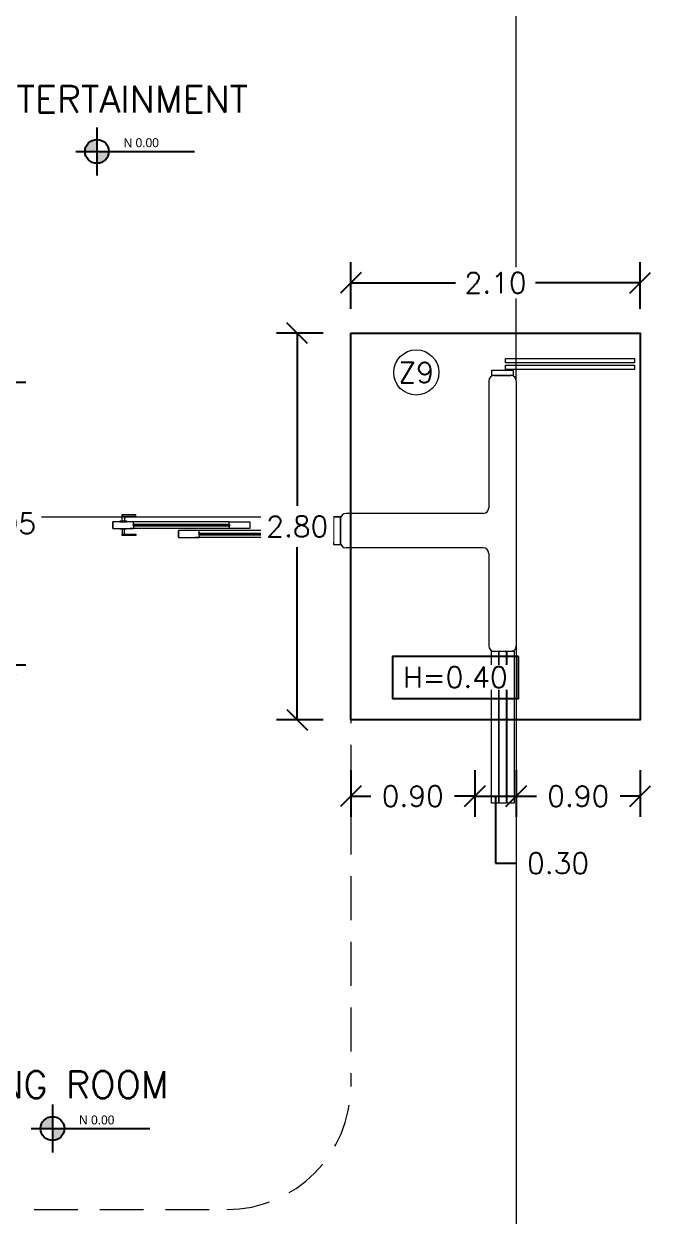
# Model space of a CAD drawing. Header units: metres. Extents: x -25 to 234, y -27 to 52.
# Drawn here: x 113.45 to 118.08, y 38.14 to 46.78 of the extents above; entities that cross this region are included whole.
import ezdxf

# ---------------------------------------------------------------- set-up
doc = ezdxf.new("R2010")
doc.units = ezdxf.units.M
doc.header["$LTSCALE"] = 0.1
doc.header["$MEASUREMENT"] = 0
doc.header["$PDMODE"] = 66
doc.linetypes.add('CONTINUA', pattern=[0])
doc.linetypes.add('HIDDEN2', pattern=[4.7625, 3.175, -1.5875])
for name, color, linetype, lineweight in [('0-S-GRID-IDEN', 1, 'Continuous', 9), ('A-DOOR', 251, 'Continuous', 5), ('A-WALL', 7, 'Continuous', 5), ('baños', 251, 'Continuous', 0), ('piscina', 131, 'Continuous', 0), ('piso', 253, 'Continuous', 0), ('SE-2', 251, 'Continuous', 9)]:
    doc.layers.add(name, color=color, linetype=linetype, lineweight=lineweight)
for name, color, linetype in [('001-DIMTEXTO', 4, 'Continuous'), ('DIMENSIONES', 7, 'Continuous'), ('DIMTEXTO', 4, 'Continuous'), ('TEXTOS', 4, 'Continuous'), ('ZAPATAS', 6, 'Continuous')]:
    doc.layers.add(name, color=color, linetype=linetype)
doc.layers.add('Techos 1', color=7, linetype='HIDDEN2', lineweight=9, true_color=0x42391a)
doc.styles.add('ESC100-2mm', font='arial.ttf', dxfattribs={"height": 0.15})
doc.styles.add('SMPLEX', font='simplex.shx')
doc.styles.get("Standard").update_dxf_attribs({"font": 'arial.ttf'})
doc.dimstyles.new('DIM-75', dxfattribs={"dimscale": 0.75, "dimtxt": 0.2, "dimasz": 0.2, "dimexe": 0.2, "dimexo": 0.2, "dimgap": 0.1, "dimtad": 0, "dimtih": 1, "dimtoh": 1, "dimzin": 0, "dimdsep": 46, "dimtxsty": 'SMPLEX', "dimblk1": 'OBLIQUE', "dimblk2": 'OBLIQUE', "dimsah": 1, "dimcen": 0.2, "dimclrd": 4, "dimclre": 4, "dimclrt": 4, "dimadec": 0, "dimazin": 0, "dimtfac": 1, "dimtmove": 1, "dimatfit": 3, "dimldrblk": 'OPEN30', "dimfxl": 0.25, "dimfxlon": 1, "dimtfill": 1, "dimtolj": 1, "dimtzin": 0, "dimarcsym": 0})

# ---------------------------------------------------------------- blocks, each defined once
blk = doc.blocks.new('A$C19a6c55b')
at = {"layer": 'A-DOOR'}
for points in [[(0, 3.5625), (0.1554, 3.5625), (0.1554, 3.6), (0, 3.6)], [(0.1005, 3.5251), (1.0357, 3.5251), (1.0357, 3.5554), (0.1005, 3.5554)], [(0.1005, 3.4774), (1.0357, 3.4774), (1.0357, 3.5077), (0.1005, 3.5077)], [(0.1005, 0.1226), (1.0357, 0.1226), (1.0357, 0.0923), (0.1005, 0.0923)], [(0, 0.0375), (0.1554, 0.0375), (0.1554, 0), (0, 0)], [(0.1005, 0.0749), (1.0357, 0.0749), (1.0357, 0.0446), (0.1005, 0.0446)]]:
    blk.add_lwpolyline(points, close=True, dxfattribs=at)
blk = doc.blocks.new('PL BASE 1N NASAS 09')
at = {"layer": 'TEXTOS', "transparency": 33554534}
h = blk.add_hatch(color=256, dxfattribs=at)
h.dxf.hatch_style = 1
h.paths.add_polyline_path([(-96.4222, -38.3379, 0.414214), (-96.5087, -38.4244), (-96.4222, -38.4244)])
h.paths.add_polyline_path([(-96.3356, -38.4244), (-96.4222, -38.4244), (-96.4222, -38.511, 0.414214)])
h = blk.add_hatch(color=256, dxfattribs=at)
h.dxf.hatch_style = 1
h.paths.add_polyline_path([(-96.745, -45.4242, 0.414214), (-96.8315, -45.5108), (-96.745, -45.5108)])
h.paths.add_polyline_path([(-96.6584, -45.5108), (-96.745, -45.5108), (-96.745, -45.5973, 0.414214)])
at = {"layer": 'A-DOOR'}
for p, q in [((-96.2386, -41.1051), (-96.2386, -41.0604)), ((-96.2386, -41.1051), (-96.2386, -41.0604)), ((-96.3061, -41.1601), (-96.3061, -41.1101)), ((-96.1561, -41.1101), (-96.3061, -41.1101)), ((-96.3061, -41.1101), (-96.3061, -41.1601)), ((-96.3061, -41.1601), (-96.3061, -41.1101)), ((-96.1561, -41.1101), (-96.3061, -41.1101)), ((-96.3061, -41.1101), (-96.3061, -41.1601)), ((-96.2236, -41.07), (-96.2236, -41.1051)), ((-96.2236, -41.07), (-96.2236, -41.1051)), ((-95.4637, -41.1101), (-96.1822, -41.1101)), ((-95.4637, -41.1101), (-96.1822, -41.1101)), ((-95.4587, -41.1326), (-96.1611, -41.1326)), ((-96.1611, -41.1326), (-96.1611, -41.1376)), ((-95.4587, -41.1326), (-96.1611, -41.1326)), ((-96.1611, -41.1326), (-96.1611, -41.1376)), ((-95.4587, -41.1376), (-96.1611, -41.1376)), ((-95.4587, -41.1376), (-96.1611, -41.1376)), ((-96.1561, -41.1326), (-96.1561, -41.1101)), ((-96.1561, -41.1326), (-96.1561, -41.1101)), ((-96.1511, -41.1279), (-96.1561, -41.1279)), ((-96.1511, -41.1279), (-96.1561, -41.1279)), ((-96.1561, -41.1376), (-96.1561, -41.1601)), ((-96.1561, -41.1376), (-96.1561, -41.1601)), ((-96.1511, -41.1424), (-96.1561, -41.1424)), ((-96.1511, -41.1424), (-96.1561, -41.1424)), ((-96.1511, -41.1279), (-95.4687, -41.1279)), ((-96.1511, -41.1279), (-96.1511, -41.1326)), ((-96.1511, -41.1279), (-95.4687, -41.1279)), ((-96.1511, -41.1279), (-96.1511, -41.1326)), ((-96.1511, -41.1424), (-96.1511, -41.1376)), ((-96.1511, -41.1424), (-96.1511, -41.1376)), ((-95.4687, -41.1424), (-96.1511, -41.1424)), ((-95.4687, -41.1424), (-96.1511, -41.1424)), ((-95.4687, -41.1279), (-95.4637, -41.1279)), ((-95.4687, -41.1279), (-95.4687, -41.1326)), ((-95.4687, -41.1279), (-95.4637, -41.1279)), ((-95.4687, -41.1279), (-95.4687, -41.1326)), ((-95.4687, -41.1424), (-95.4687, -41.1376)), ((-95.4687, -41.1424), (-95.4687, -41.1376)), ((-95.4687, -41.1424), (-95.4637, -41.1424)), ((-95.4687, -41.1424), (-95.4637, -41.1424)), ((-95.4637, -41.1101), (-95.3137, -41.1101)), ((-95.4637, -41.1326), (-95.4637, -41.1101)), ((-95.4637, -41.1101), (-95.3137, -41.1101)), ((-95.4637, -41.1326), (-95.4637, -41.1101)), ((-95.4637, -41.1376), (-95.4637, -41.1601)), ((-95.4637, -41.1376), (-95.4637, -41.1601)), ((-95.4587, -41.1326), (-95.4587, -41.1376)), ((-95.4587, -41.1326), (-95.4587, -41.1376)), ((-95.3137, -41.1101), (-95.3137, -41.1601)), ((-95.3137, -41.1101), (-95.3137, -41.1601)), ((-96.3061, -41.1601), (-96.1561, -41.1601)), ((-96.3061, -41.1601), (-96.1561, -41.1601)), ((-96.2386, -41.1651), (-96.2386, -41.2099)), ((-96.2386, -41.1651), (-96.2386, -41.2099)), ((-96.2236, -41.2002), (-96.2236, -41.1651)), ((-96.2236, -41.2002), (-96.2236, -41.1651)), ((-95.4637, -41.1601), (-96.1822, -41.1601)), ((-95.4637, -41.1601), (-96.1822, -41.1601)), ((-95.8311, -41.2247), (-95.8311, -41.1747)), ((-95.6811, -41.1747), (-95.8311, -41.1747)), ((-95.8311, -41.1747), (-95.8311, -41.2247)), ((-95.8311, -41.2247), (-95.8311, -41.1747)), ((-95.6811, -41.1747), (-95.8311, -41.1747)), ((-95.8311, -41.1747), (-95.8311, -41.2247)), ((-95.8311, -41.2247), (-95.6811, -41.2247)), ((-95.8311, -41.2247), (-95.6811, -41.2247)), ((-94.8561, -41.1747), (-95.7072, -41.1747)), ((-94.8561, -41.1747), (-95.7072, -41.1747)), ((-94.8561, -41.2247), (-95.7072, -41.2247)), ((-94.8561, -41.2247), (-95.7072, -41.2247)), ((-94.8511, -41.1972), (-95.6861, -41.1972)), ((-95.6861, -41.1972), (-95.6861, -41.2022)), ((-94.8511, -41.1972), (-95.6861, -41.1972)), ((-95.6861, -41.1972), (-95.6861, -41.2022)), ((-94.8511, -41.2022), (-95.6861, -41.2022)), ((-94.8511, -41.2022), (-95.6861, -41.2022)), ((-95.6811, -41.1972), (-95.6811, -41.1747)), ((-95.6811, -41.1972), (-95.6811, -41.1747)), ((-95.6761, -41.1925), (-95.6811, -41.1925)), ((-95.6761, -41.1925), (-95.6811, -41.1925)), ((-95.6811, -41.2022), (-95.6811, -41.2247)), ((-95.6811, -41.2022), (-95.6811, -41.2247)), ((-95.6761, -41.207), (-95.6811, -41.207)), ((-95.6761, -41.207), (-95.6811, -41.207)), ((-95.6761, -41.1925), (-94.8611, -41.1925)), ((-95.6761, -41.1925), (-95.6761, -41.1972)), ((-95.6761, -41.1925), (-94.8611, -41.1925)), ((-95.6761, -41.1925), (-95.6761, -41.1972)), ((-95.6761, -41.207), (-95.6761, -41.2022)), ((-95.6761, -41.207), (-95.6761, -41.2022)), ((-94.8611, -41.207), (-95.6761, -41.207)), ((-94.8611, -41.207), (-95.6761, -41.207)), ((-95.3137, -41.1601), (-95.4637, -41.1601)), ((-95.3137, -41.1601), (-95.4637, -41.1601)), ((-94.8611, -41.1925), (-94.8561, -41.1925)), ((-94.8611, -41.1925), (-94.8611, -41.1972)), ((-94.8611, -41.1925), (-94.8561, -41.1925)), ((-94.8611, -41.1925), (-94.8611, -41.1972)), ((-94.8611, -41.207), (-94.8611, -41.2022)), ((-94.8611, -41.207), (-94.8611, -41.2022)), ((-94.8611, -41.207), (-94.8561, -41.207)), ((-94.8611, -41.207), (-94.8561, -41.207)), ((-94.8561, -41.1747), (-94.7061, -41.1747)), ((-94.8561, -41.1972), (-94.8561, -41.1747)), ((-94.8561, -41.1747), (-94.7061, -41.1747)), ((-94.8561, -41.1972), (-94.8561, -41.1747)), ((-94.8561, -41.2022), (-94.8561, -41.2247)), ((-94.8561, -41.2022), (-94.8561, -41.2247)), ((-94.7061, -41.2247), (-94.8561, -41.2247)), ((-94.7061, -41.2247), (-94.8561, -41.2247)), ((-94.8511, -41.1972), (-94.8511, -41.2022)), ((-94.8511, -41.1972), (-94.8511, -41.2022)), ((-94.7061, -41.1747), (-94.7061, -41.2247)), ((-94.7061, -41.1747), (-94.7061, -41.2247))]:
    blk.add_line(p, q, dxfattribs=at)
at = {"layer": 'A-DOOR', "color": 7}
for points in [[(-96.2386, -41.0604), (-96.2386, -41.07), (-96.1413, -41.07), (-96.1413, -41.0604)], [(-96.2386, -41.0604), (-96.2386, -41.07), (-96.1413, -41.07), (-96.1413, -41.0604)], [(-96.2558, -41.1101), (-96.2063, -41.1101), (-96.2063, -41.1051), (-96.2558, -41.1051)], [(-96.2558, -41.1101), (-96.2063, -41.1101), (-96.2063, -41.1051), (-96.2558, -41.1051)], [(-96.2558, -41.1601), (-96.2063, -41.1601), (-96.2063, -41.1651), (-96.2558, -41.1651)], [(-96.2558, -41.1601), (-96.2063, -41.1601), (-96.2063, -41.1651), (-96.2558, -41.1651)], [(-96.2386, -41.2099), (-96.2386, -41.2002), (-96.1413, -41.2002), (-96.1413, -41.2099)], [(-96.2386, -41.2099), (-96.2386, -41.2002), (-96.1413, -41.2002), (-96.1413, -41.2099)]]:
    blk.add_lwpolyline(points, close=True, dxfattribs=at)
at = {"layer": 'A-DOOR'}
for points in [[(-94.7061, -41.2747), (-94.6561, -41.2747), (-94.6561, -41.0747), (-94.7061, -41.0747)], [(-94.7061, -41.2747), (-94.6561, -41.2747), (-94.6561, -41.0747), (-94.7061, -41.0747)], [(-93.5608, -42.0497), (-93.5108, -42.0497), (-93.5108, -43.1497), (-93.5608, -43.1497)], [(-93.5058, -42.0497), (-93.4558, -42.0497), (-93.4558, -43.1497), (-93.5058, -43.1497)], [(-93.4477, -42.0497), (-93.3977, -42.0497), (-93.3977, -43.1497), (-93.4477, -43.1497)]]:
    blk.add_lwpolyline(points, close=True, dxfattribs=at)
at = {"layer": 'A-WALL'}
for p, q in [((-93.5811, -40.0897), (-93.5811, -41.0097)), ((-93.5411, -40.0497), (-93.4211, -40.0497)), ((-93.3811, -40.0897), (-93.3811, -41.2997)), ((-93.6211, -41.0497), (-94.6161, -41.0497)), ((-94.6561, -41.0897), (-94.6561, -41.2597)), ((-94.6561, -41.1197), (-94.6561, -41.2297)), ((-93.6211, -41.2997), (-94.6161, -41.2997)), ((-93.3811, -41.2997), (-93.3811, -42.0097)), ((-93.5811, -41.3397), (-93.5811, -42.0097)), ((-93.5411, -42.0497), (-93.4211, -42.0497))]:
    blk.add_line(p, q, dxfattribs=at)
at = {"layer": 'A-WALL', "transparency": 33554684}
blk.add_line((-93.5111, -42.0497), (-93.4511, -42.0497), dxfattribs=at)
at = {"layer": 'A-WALL'}
for centre, start, end in [((-93.5411, -40.0897), 90, 180), ((-93.4211, -40.0897), 0, 90), ((-94.6161, -41.0897), 90, 180), ((-93.6211, -41.0097), 270, 360), ((-94.6161, -41.2597), 180, 270), ((-93.6211, -41.3397), 0, 90), ((-93.5411, -42.0097), 180, 270), ((-93.4211, -42.0097), 270, 0)]:
    blk.add_arc(centre, 0.04, start, end, dxfattribs=at)
at = {"layer": 'piscina', "const_width": 0.004}
for points in [[(-95.4587, -41.1351), (-96.1611, -41.1351)], [(-95.4587, -41.1351), (-96.1611, -41.1351)], [(-94.8511, -41.1997), (-95.6861, -41.1997)], [(-94.8511, -41.1997), (-95.6861, -41.1997)]]:
    blk.add_lwpolyline(points, dxfattribs=at)
at = {"layer": 'piso', "transparency": 33554687}
blk.add_line((-93.3811, -40.0897), (-93.3811, -36.4097), dxfattribs=at)
at = {"layer": 'piso'}
for p, q in [((-98.6561, -41.0747), (-94.6561, -41.0747)), ((-98.6561, -41.0747), (-94.6561, -41.0747)), ((-93.3811, -42.0097), (-93.3811, -48.4897))]:
    blk.add_line(p, q, dxfattribs=at)
at = {"layer": 'Techos 1'}
for p, q in [((-94.5811, -41.2997), (-94.5811, -45.2056)), ((-97.8311, -46.0977), (-95.4811, -46.0977))]:
    blk.add_line(p, q, dxfattribs=at)
blk.add_arc((-95.4811, -45.1977), 0.9, 270, 0, dxfattribs=at)
at = {"layer": 'TEXTOS'}
for p, q in [((-96.4222, -38.2505), (-96.4222, -38.5984)), ((-96.576, -38.4244), (-95.7151, -38.4244)), ((-96.745, -45.3368), (-96.745, -45.6847)), ((-96.8988, -45.5108), (-96.0379, -45.5108))]:
    blk.add_line(p, q, dxfattribs=at)
for centre in [(-96.4222, -38.4244), (-96.745, -45.5108)]:
    blk.add_circle(centre, 0.0865, dxfattribs=at)
at = {"layer": 'SE-2', "xscale": -1, "rotation": 180}
blk.add_blockref('A$C19a6c55b', (-93.5588, -36.4497), dxfattribs=at)
at = {"layer": 'TEXTOS', "char_height": 0.195, "width": 3.404877, "attachment_point": 7}
for s, insert in [('{\\Fromans|c0; ENTERTAINMENT}', (-97.482, -38.1433)), ('{\\Fromans|c0; LIVING ROOM}', (-97.6997, -45.2888))]:
    blk.add_mtext(s, dxfattribs=dict(at, insert=insert))
at = {"layer": 'TEXTOS', "char_height": 0.065, "attachment_point": 1, "style": 'ESC100-2mm'}
for insert in [(-96.2292, -38.3291), (-96.552, -45.4154)]:
    blk.add_mtext_dynamic_manual_height_columns('{\\Ftxt|c0;N 0.00}', width=2.216942, gutter_width=0.5, heights=[0], dxfattribs=dict(at, insert=insert))
blk = doc.blocks.new('_Oblique')
at = {"color": 0, "linetype": 'ByBlock', "lineweight": -2}
blk.add_line((-0.5, -0.5), (0.5, 0.5), dxfattribs=at)
blk = doc.blocks.new('*D1006')
at = {"layer": 'Defpoints', "color": 0, "linetype": 'CONTINUA', "transparency": 16777216}
for p in [(121.9991, -7.4009), (123.3355, -7.4009), (121.9991, -8.4054)]:
    blk.add_point(p, dxfattribs=at)
at = {"layer": 'DIMENSIONES', "color": 4, "linetype": 'CONTINUA', "lineweight": -2, "transparency": 16777216}
for p, q in [((123.148, -7.4009), (123.4855, -7.4009)), ((123.3355, -7.4009), (123.3355, -7.7531)), ((123.3355, -8.4054), (123.3355, -8.0531)), ((123.148, -8.4054), (123.4855, -8.4054))]:
    blk.add_line(p, q, dxfattribs=at)
at = {"layer": 'DIMENSIONES', "color": 4, "linetype": 'CONTINUA', "lineweight": -2, "transparency": 16777216, "xscale": 0.15, "yscale": 0.15, "zscale": 0.15}
for p, rotation in [((123.3355, -7.4009), 90), ((123.3355, -8.4054), 270)]:
    blk.add_blockref('_Oblique', p, dxfattribs=dict(at, rotation=rotation))
at = {"layer": 'DIMENSIONES', "color": 4, "linetype": 'CONTINUA', "transparency": 16777216, "insert": (123.3355, -7.9031), "char_height": 0.15, "attachment_point": 5, "style": 'SMPLEX', "bg_fill": 3, "box_fill_scale": 1.25, "bg_fill_color": 256, "bg_fill_true_color": 13158600, "bg_fill_transparency": 0}
blk.add_mtext('\\A1;1.00', dxfattribs=at)
blk = doc.blocks.new('_Open30')
at = {"layer": 'DIMTEXTO', "color": 0, "lineweight": -2}
for p, q in [((-1, 0.268), (0, 0)), ((0, 0), (-1, -0.268)), ((0, 0), (-1, 0))]:
    blk.add_line(p, q, dxfattribs=at)
blk = doc.blocks.new('*D1051')
at = {"layer": 'Defpoints', "color": 0, "linetype": 'CONTINUA', "transparency": 16777216}
for p in [(117.5991, -6.8559), (118.292, -6.8559), (117.5991, -8.9059)]:
    blk.add_point(p, dxfattribs=at)
at = {"layer": 'DIMENSIONES', "color": 4, "linetype": 'CONTINUA', "lineweight": -2, "transparency": 16777216}
for p, q in [((118.1045, -6.8559), (118.442, -6.8559)), ((118.292, -6.8559), (118.292, -7.7309)), ((118.292, -8.9059), (118.292, -8.0309)), ((118.1045, -8.9059), (118.442, -8.9059))]:
    blk.add_line(p, q, dxfattribs=at)
at = {"layer": 'DIMENSIONES', "color": 4, "linetype": 'CONTINUA', "lineweight": -2, "transparency": 16777216, "xscale": 0.15, "yscale": 0.15, "zscale": 0.15}
for p, rotation in [((118.292, -6.8559), 90), ((118.292, -8.9059), 270)]:
    blk.add_blockref('_Oblique', p, dxfattribs=dict(at, rotation=rotation))
at = {"layer": 'DIMENSIONES', "color": 4, "linetype": 'CONTINUA', "transparency": 16777216, "insert": (118.292, -7.8809), "char_height": 0.15, "attachment_point": 5, "style": 'SMPLEX', "bg_fill": 3, "box_fill_scale": 1.25, "bg_fill_color": 256, "bg_fill_true_color": 13158600, "bg_fill_transparency": 0}
blk.add_mtext('\\A1;2.05', dxfattribs=at)
blk = doc.blocks.new('*D1052')
at = {"layer": 'Defpoints', "color": 0, "linetype": 'CONTINUA', "transparency": 16777216}
for p in [(122.8991, -6.1365), (120.7991, -6.5009), (122.8991, -6.5009)]:
    blk.add_point(p, dxfattribs=at)
at = {"layer": 'DIMENSIONES', "color": 4, "linetype": 'CONTINUA', "lineweight": -2, "transparency": 16777216}
for p, q in [((120.7991, -6.324), (120.7991, -5.9865)), ((122.8991, -6.324), (122.8991, -5.9865)), ((120.7991, -6.1365), (121.5598, -6.1365)), ((122.8991, -6.1365), (122.1384, -6.1365))]:
    blk.add_line(p, q, dxfattribs=at)
at = {"layer": 'DIMENSIONES', "color": 4, "linetype": 'CONTINUA', "lineweight": -2, "transparency": 16777216, "xscale": 0.15, "yscale": 0.15, "zscale": 0.15, "rotation": 180}
blk.add_blockref('_Oblique', (120.7991, -6.1365), dxfattribs=at)
at = {"layer": 'DIMENSIONES', "color": 4, "linetype": 'CONTINUA', "lineweight": -2, "transparency": 16777216, "xscale": 0.15, "yscale": 0.15, "zscale": 0.15}
blk.add_blockref('_Oblique', (122.8991, -6.1365), dxfattribs=at)
at = {"layer": 'DIMENSIONES', "color": 4, "linetype": 'CONTINUA', "transparency": 16777216, "insert": (121.8491, -6.1365), "char_height": 0.15, "attachment_point": 5, "style": 'SMPLEX', "bg_fill": 3, "box_fill_scale": 1.25, "bg_fill_color": 256, "bg_fill_true_color": 13158600, "bg_fill_transparency": 0}
blk.add_mtext('\\A1;2.10', dxfattribs=at)
blk = doc.blocks.new('*D1053')
at = {"layer": 'Defpoints', "color": 0, "linetype": 'CONTINUA', "transparency": 16777216}
for p in [(120.7991, -6.5009), (120.4113, -9.3054), (120.7991, -9.3054)]:
    blk.add_point(p, dxfattribs=at)
at = {"layer": 'DIMENSIONES', "color": 4, "linetype": 'CONTINUA', "lineweight": -2, "transparency": 16777216}
for p, q in [((120.5988, -6.5009), (120.2613, -6.5009)), ((120.4113, -6.5009), (120.4113, -7.7531)), ((120.4113, -9.3054), (120.4113, -8.0531)), ((120.5988, -9.3054), (120.2613, -9.3054))]:
    blk.add_line(p, q, dxfattribs=at)
at = {"layer": 'DIMENSIONES', "color": 4, "linetype": 'CONTINUA', "lineweight": -2, "transparency": 16777216, "xscale": 0.15, "yscale": 0.15, "zscale": 0.15}
for p, rotation in [((120.4113, -6.5009), 90), ((120.4113, -9.3054), 270)]:
    blk.add_blockref('_Oblique', p, dxfattribs=dict(at, rotation=rotation))
at = {"layer": 'DIMENSIONES', "color": 4, "linetype": 'CONTINUA', "transparency": 16777216, "insert": (120.4113, -7.9031), "char_height": 0.15, "attachment_point": 5, "style": 'SMPLEX', "bg_fill": 3, "box_fill_scale": 1.25, "bg_fill_color": 256, "bg_fill_true_color": 13158600, "bg_fill_transparency": 0}
blk.add_mtext('\\A1;2.80', dxfattribs=at)
blk = doc.blocks.new('*D1196')
at = {"layer": 'Defpoints', "color": 0, "linetype": 'CONTINUA', "transparency": 16777216}
for p in [(121.6991, -8.4054), (121.9991, -8.4054), (121.9991, -9.8576)]:
    blk.add_point(p, dxfattribs=at)
at = {"layer": 'DIMENSIONES', "color": 4, "linetype": 'CONTINUA', "lineweight": -2, "transparency": 16777216}
for p, q in [((121.6991, -9.6701), (121.6991, -10.0076)), ((121.9991, -9.6701), (121.9991, -10.0076)), ((121.6991, -9.8576), (121.9991, -9.8576)), ((121.8491, -9.8576), (121.8491, -10.3451)), ((121.8491, -10.3451), (121.9991, -10.3451))]:
    blk.add_line(p, q, dxfattribs=at)
at = {"layer": 'DIMENSIONES', "color": 4, "linetype": 'CONTINUA', "lineweight": -2, "transparency": 16777216, "xscale": 0.15, "yscale": 0.15, "zscale": 0.15, "rotation": 180}
blk.add_blockref('_Oblique', (121.6991, -9.8576), dxfattribs=at)
at = {"layer": 'DIMENSIONES', "color": 4, "linetype": 'CONTINUA', "lineweight": -2, "transparency": 16777216, "xscale": 0.15, "yscale": 0.15, "zscale": 0.15}
blk.add_blockref('_Oblique', (121.9991, -9.8576), dxfattribs=at)
at = {"layer": 'DIMENSIONES', "color": 4, "linetype": 'CONTINUA', "transparency": 16777216, "insert": (122.3027, -10.3451), "char_height": 0.15, "attachment_point": 5, "style": 'SMPLEX', "bg_fill": 3, "box_fill_scale": 1.25, "bg_fill_color": 256, "bg_fill_true_color": 13158600, "bg_fill_transparency": 0}
blk.add_mtext('\\A1;0.30', dxfattribs=at)
blk = doc.blocks.new('*D1197')
at = {"layer": 'Defpoints', "color": 0, "linetype": 'CONTINUA', "transparency": 16777216}
for p in [(121.9991, -8.4054), (122.8991, -8.444), (122.8991, -9.8576)]:
    blk.add_point(p, dxfattribs=at)
at = {"layer": 'DIMENSIONES', "color": 4, "linetype": 'CONTINUA', "lineweight": -2, "transparency": 16777216}
for p, q in [((121.9991, -9.6701), (121.9991, -10.0076)), ((122.8991, -9.6701), (122.8991, -10.0076)), ((121.9991, -9.8576), (122.1455, -9.8576)), ((122.8991, -9.8576), (122.7527, -9.8576))]:
    blk.add_line(p, q, dxfattribs=at)
at = {"layer": 'DIMENSIONES', "color": 4, "linetype": 'CONTINUA', "lineweight": -2, "transparency": 16777216, "xscale": 0.15, "yscale": 0.15, "zscale": 0.15, "rotation": 180}
blk.add_blockref('_Oblique', (121.9991, -9.8576), dxfattribs=at)
at = {"layer": 'DIMENSIONES', "color": 4, "linetype": 'CONTINUA', "lineweight": -2, "transparency": 16777216, "xscale": 0.15, "yscale": 0.15, "zscale": 0.15}
blk.add_blockref('_Oblique', (122.8991, -9.8576), dxfattribs=at)
at = {"layer": 'DIMENSIONES', "color": 4, "linetype": 'CONTINUA', "transparency": 16777216, "insert": (122.4491, -9.8576), "char_height": 0.15, "attachment_point": 5, "style": 'SMPLEX', "bg_fill": 3, "box_fill_scale": 1.25, "bg_fill_color": 256, "bg_fill_true_color": 13158600, "bg_fill_transparency": 0}
blk.add_mtext('\\A1;0.90', dxfattribs=at)
blk = doc.blocks.new('*D1198')
at = {"layer": 'Defpoints', "color": 0, "linetype": 'CONTINUA', "transparency": 16777216}
for p in [(120.7991, -8.444), (121.6991, -8.4054), (120.7991, -9.8576)]:
    blk.add_point(p, dxfattribs=at)
at = {"layer": 'DIMENSIONES', "color": 4, "linetype": 'CONTINUA', "lineweight": -2, "transparency": 16777216}
for p, q in [((120.7991, -9.6701), (120.7991, -10.0076)), ((121.6991, -9.6701), (121.6991, -10.0076)), ((120.7991, -9.8576), (120.9455, -9.8576)), ((121.6991, -9.8576), (121.5527, -9.8576))]:
    blk.add_line(p, q, dxfattribs=at)
at = {"layer": 'DIMENSIONES', "color": 4, "linetype": 'CONTINUA', "lineweight": -2, "transparency": 16777216, "xscale": 0.15, "yscale": 0.15, "zscale": 0.15, "rotation": 180}
blk.add_blockref('_Oblique', (120.7991, -9.8576), dxfattribs=at)
at = {"layer": 'DIMENSIONES', "color": 4, "linetype": 'CONTINUA', "lineweight": -2, "transparency": 16777216, "xscale": 0.15, "yscale": 0.15, "zscale": 0.15}
blk.add_blockref('_Oblique', (121.6991, -9.8576), dxfattribs=at)
at = {"layer": 'DIMENSIONES', "color": 4, "linetype": 'CONTINUA', "transparency": 16777216, "insert": (121.2491, -9.8576), "char_height": 0.15, "attachment_point": 5, "style": 'SMPLEX', "bg_fill": 3, "box_fill_scale": 1.25, "bg_fill_color": 256, "bg_fill_true_color": 13158600, "bg_fill_transparency": 0}
blk.add_mtext('\\A1;0.90', dxfattribs=at)
blk = doc.blocks.new('*D1229')
at = {"layer": 'Defpoints', "color": 0, "linetype": 'CONTINUA', "transparency": 16777216}
for p in [(121.7512, -6.5009), (123.3355, -6.5009), (121.9991, -7.4009)]:
    blk.add_point(p, dxfattribs=at)
at = {"layer": 'DIMTEXTO', "color": 4, "linetype": 'CONTINUA', "lineweight": -2, "transparency": 16777216}
for p, q in [((123.148, -6.5009), (123.4855, -6.5009)), ((123.3355, -6.5009), (123.3355, -6.8009)), ((123.3355, -7.4009), (123.3355, -7.1009)), ((123.148, -7.4009), (123.4855, -7.4009))]:
    blk.add_line(p, q, dxfattribs=at)
at = {"layer": 'DIMTEXTO', "color": 4, "linetype": 'CONTINUA', "lineweight": -2, "transparency": 16777216, "xscale": 0.15, "yscale": 0.15, "zscale": 0.15}
for p, rotation in [((123.3355, -6.5009), 90), ((123.3355, -7.4009), 270)]:
    blk.add_blockref('_Oblique', p, dxfattribs=dict(at, rotation=rotation))
at = {"layer": 'DIMTEXTO', "color": 4, "linetype": 'CONTINUA', "transparency": 16777216, "insert": (123.3355, -6.9509), "char_height": 0.15, "attachment_point": 5, "style": 'SMPLEX', "bg_fill": 3, "box_fill_scale": 1.25, "bg_fill_color": 256, "bg_fill_true_color": 13158600, "bg_fill_transparency": 0}
blk.add_mtext('\\A1;0.90', dxfattribs=at)
blk = doc.blocks.new('*D1233')
at = {"layer": 'Defpoints', "color": 0, "linetype": 'CONTINUA', "transparency": 16777216}
for p in [(121.8491, -8.4054), (121.8491, -9.3054), (123.3355, -9.3054)]:
    blk.add_point(p, dxfattribs=at)
at = {"layer": 'DIMTEXTO', "color": 4, "linetype": 'CONTINUA', "lineweight": -2, "transparency": 16777216}
for p, q in [((123.148, -8.4054), (123.4855, -8.4054)), ((123.3355, -8.4054), (123.3355, -8.7054)), ((123.3355, -9.3054), (123.3355, -9.0054)), ((123.148, -9.3054), (123.4855, -9.3054))]:
    blk.add_line(p, q, dxfattribs=at)
at = {"layer": 'DIMTEXTO', "color": 4, "linetype": 'CONTINUA', "lineweight": -2, "transparency": 16777216, "xscale": 0.15, "yscale": 0.15, "zscale": 0.15}
for p, rotation in [((123.3355, -8.4054), 90), ((123.3355, -9.3054), 270)]:
    blk.add_blockref('_Oblique', p, dxfattribs=dict(at, rotation=rotation))
at = {"layer": 'DIMTEXTO', "color": 4, "linetype": 'CONTINUA', "transparency": 16777216, "insert": (123.3355, -8.8554), "char_height": 0.15, "attachment_point": 5, "style": 'SMPLEX', "bg_fill": 3, "box_fill_scale": 1.25, "bg_fill_color": 256, "bg_fill_true_color": 13158600, "bg_fill_transparency": 0}
blk.add_mtext('\\A1;0.90', dxfattribs=at)
blk = doc.blocks.new('A$Cac76d8b6')
at = {"layer": 'DIMTEXTO', "color": 4}
blk.add_lwpolyline([(32.5499, 18.0929), (31.6375, 18.0929), (31.6375, 17.7873), (32.5499, 17.7873)], close=True, dxfattribs=at)
at = {"layer": 'DIMENSIONES', "linetype": 'CONTINUA'}
for base, p1, p2, picture, middle in [((28.8269, 20.0822), (28.134, 18.0322), (28.134, 20.0822), '*D1051', (28.8269, 19.0572)), ((33.8704, 19.5372), (32.534, 18.5326), (32.534, 19.5372), '*D1006', (33.8704, 19.0349))]:
    dim = blk.add_linear_dim(base=base, p1=p1, p2=p2, angle=90, dimstyle='DIM-75', dxfattribs=at)
    dim.commit()
    dim.dimension.update_dxf_attribs({"geometry": picture, "text_midpoint": middle, "insert": (-89.4651, 26.938)})
at = {"layer": 'ZAPATAS', "lineweight": 25}
blk.add_lwpolyline([(31.334, 20.4372), (33.434, 20.4372), (33.434, 17.6326), (31.334, 17.6326)], close=True, dxfattribs=at)
at = {"layer": 'DIMTEXTO', "color": 4, "char_height": 0.15, "attachment_point": 5, "rotation": 0, "style": 'SMPLEX', "bg_fill": 3, "box_fill_scale": 1.1, "bg_fill_color": 256, "bg_fill_true_color": 13158600, "bg_fill_transparency": 0}
for s, insert in [('\\A1;Z9', (31.8095, 20.1521)), ('\\A1;H=0.40', (32.093, 17.9419))]:
    blk.add_mtext(s, dxfattribs=dict(at, insert=insert))
at = {"layer": 'DIMENSIONES', "linetype": 'CONTINUA'}
dim = blk.add_linear_dim(base=(33.434, 20.8015), p1=(31.334, 20.4372), p2=(33.434, 20.4372), dimstyle='DIM-75', dxfattribs=at)
dim.commit()
dim.dimension.update_dxf_attribs({"geometry": '*D1052', "text_midpoint": (32.384, 20.8015), "insert": (-89.4651, 26.938)})
at = {"layer": '0-S-GRID-IDEN'}
blk.add_circle((31.8095, 20.1521), 0.164, dxfattribs=at)
at = {"layer": 'DIMENSIONES', "linetype": 'CONTINUA'}
dim = blk.add_linear_dim(base=(30.9462, 17.6326), p1=(31.334, 20.4372), p2=(31.334, 17.6326), angle=90, dimstyle='DIM-75', dxfattribs=at)
dim.commit()
dim.dimension.update_dxf_attribs({"geometry": '*D1053', "text_midpoint": (30.9462, 19.0349), "insert": (-89.4651, 26.938)})
dim = blk.add_linear_dim(base=(32.534, 17.0804), p1=(32.234, 18.5326), p2=(32.534, 18.5326), dimstyle='DIM-75', dxfattribs=at)
dim.commit()
dim.dimension.update_dxf_attribs({"geometry": '*D1196', "text_midpoint": (32.609, 16.5929), "insert": (-89.4651, 26.938)})
at = {"layer": 'DIMTEXTO', "linetype": 'CONTINUA'}
dim = blk.add_linear_dim(base=(33.8704, 20.4372), p1=(32.534, 19.5372), p2=(32.2861, 20.4372), angle=90, dimstyle='DIM-75', dxfattribs=at)
dim.commit()
dim.dimension.update_dxf_attribs({"geometry": '*D1229', "text_midpoint": (33.8704, 19.9872), "insert": (-89.4651, 26.938)})
at = {"layer": 'DIMENSIONES', "linetype": 'CONTINUA'}
for base, p1, p2, picture, middle in [((31.334, 17.0804), (32.234, 18.5326), (31.334, 18.4941), '*D1198', (31.784, 17.0804)), ((33.434, 17.0804), (32.534, 18.5326), (33.434, 18.4941), '*D1197', (32.984, 17.0804))]:
    dim = blk.add_linear_dim(base=base, p1=p1, p2=p2, dimstyle='DIM-75', dxfattribs=at)
    dim.commit()
    dim.dimension.update_dxf_attribs({"geometry": picture, "text_midpoint": middle, "insert": (-89.4651, 26.938)})
at = {"layer": 'DIMTEXTO', "linetype": 'CONTINUA'}
dim = blk.add_linear_dim(base=(33.8704, 17.6326), p1=(32.384, 18.5326), p2=(32.384, 17.6326), angle=90, dimstyle='DIM-75', dxfattribs=at)
dim.commit()
dim.dimension.update_dxf_attribs({"geometry": '*D1233', "text_midpoint": (33.8704, 18.0826), "insert": (-89.4651, 26.938)})

msp = doc.modelspace()

# ---------------------------------------------------------------- block references
at = {"layer": 'baños'}
msp.add_blockref('PL BASE 1N NASAS 09', (210.3991, 84.2818), dxfattribs=at)

# ---------------------------------------------------------------- next in the draw order: block references
at = {"layer": '001-DIMTEXTO', "linetype": 'CONTINUA'}
msp.add_blockref('A$Cac76d8b6', (84.4834, 24.102), dxfattribs=at)

doc.saveas('drawing.dxf')
